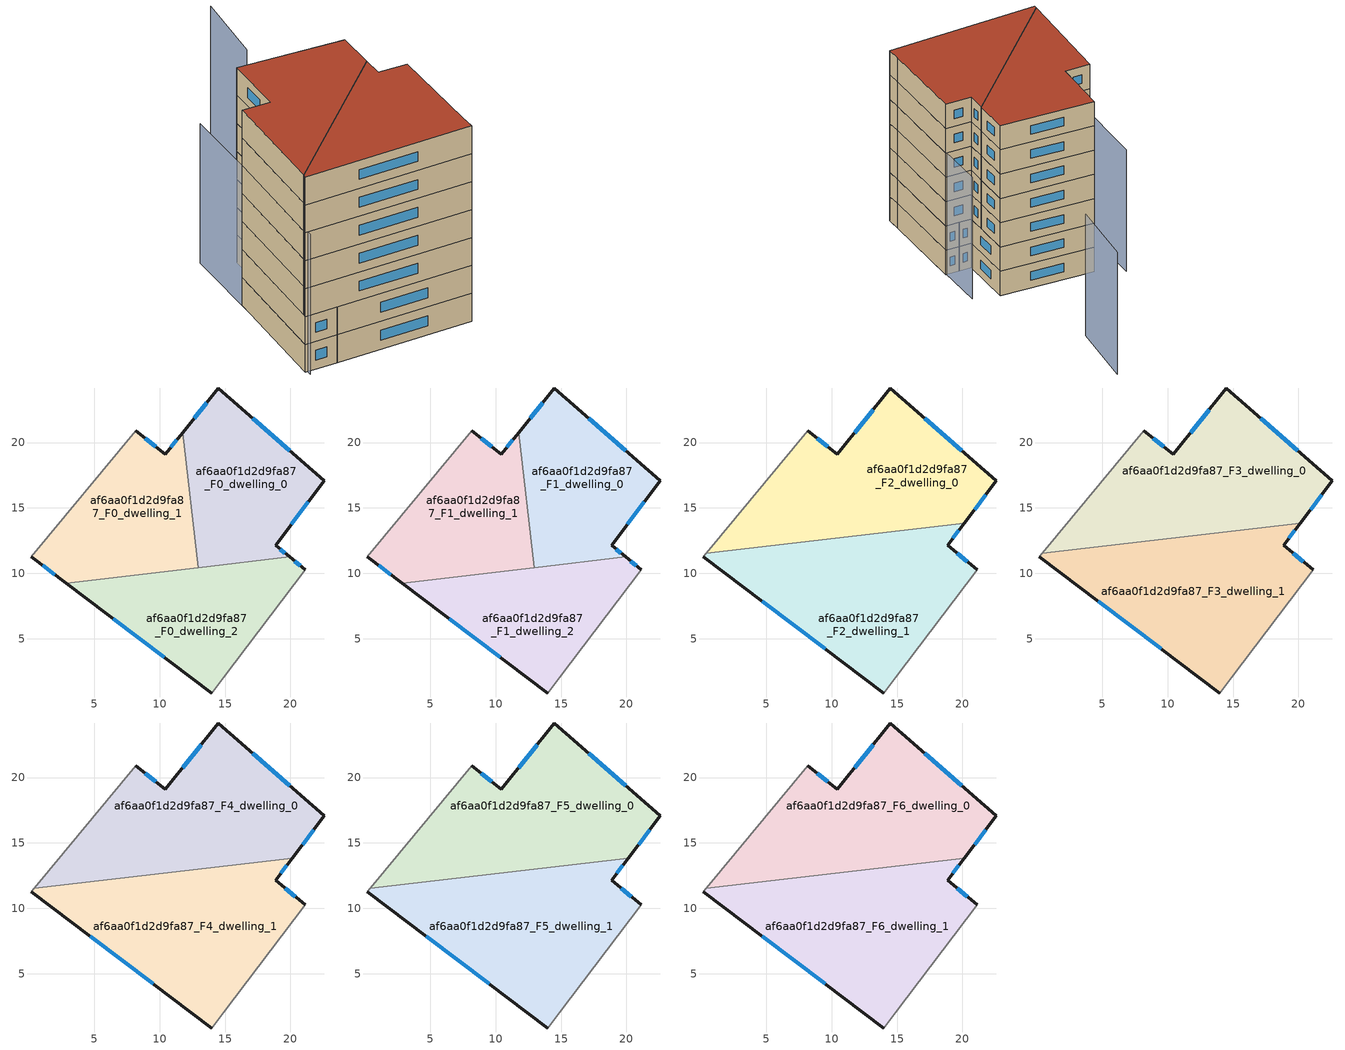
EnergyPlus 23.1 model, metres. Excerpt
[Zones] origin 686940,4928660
af6aa0f1d2d9fa87_F0_dwelling_0
 floor ground (EU_floor_Construction): 22.58,17.06 18.86,12.14 19.93,11.25 12.96,10.44 11.75,20.75 14.49,24.17 z0
 wall outside (EU_wall_Construction): 19.93,11.25 18.86,12.14 22.58,17.06 14.49,24.17 11.75,20.75 z0:3
 wall to af6aa0f1d2d9fa87_F0_dwelling_1 (EU_wall_Construction): 11.75,20.75 12.96,10.44 z0:3
 wall to af6aa0f1d2d9fa87_F0_dwelling_2 (EU_wall_Construction): 12.96,10.44 19.93,11.25 z0:3
 window (EU_Window_Construction): 13.6,23.06 12.64,21.86 / 19.95,19.37 17.12,21.86 / 20.07,13.74 21.37,15.46 / 19.58,11.54 19.2,11.85 z0.98:2.02
af6aa0f1d2d9fa87_F0_dwelling_1
 floor ground (EU_floor_Construction): 11.75,20.75 12.96,10.44 2.84,9.25 0.19,11.26 8.16,20.92 10.43,19.1 z0
 wall outside (EU_wall_Construction): 11.75,20.75 10.43,19.1 8.16,20.92 / 0.19,11.26 2.84,9.25 z0:3
 wall adiabatic (EU_wall_Construction): 8.16,20.92 0.19,11.26 z0:3
 wall to af6aa0f1d2d9fa87_F0_dwelling_2 (EU_wall_Construction): 2.84,9.25 12.96,10.44 z0:3
 window (EU_Window_Construction): 9.69,19.69 8.89,20.33 / 11.32,20.21 10.86,19.64 / 1.05,10.61 1.98,9.91 z0.98:2.02
af6aa0f1d2d9fa87_F0_dwelling_2
 floor ground (EU_floor_Construction): 21.12,10.27 14.9,2.06 13.99,0.85 2.84,9.25 19.93,11.25 z0
 wall outside (EU_wall_Construction): 2.84,9.25 13.99,0.85 / 21.12,10.27 19.93,11.25 z0:3
 wall adiabatic (EU_wall_Construction): 13.99,0.85 14.9,2.06 21.12,10.27 z0:3
 window (EU_Window_Construction): 6.47,6.52 10.36,3.58 / 20.73,10.59 20.31,10.93 z0.98:2.02
af6aa0f1d2d9fa87_F1_dwelling_0
 floor to af6aa0f1d2d9fa87_F0_dwelling_0 (EU_floor_Construction): 22.58,17.06 18.86,12.14 19.93,11.25 12.96,10.44 11.75,20.75 14.49,24.17 z3
 wall outside (EU_wall_Construction): 19.93,11.25 18.86,12.14 22.58,17.06 14.49,24.17 11.75,20.75 z3:6
 wall to af6aa0f1d2d9fa87_F1_dwelling_1 (EU_wall_Construction): 11.75,20.75 12.96,10.44 z3:6
 wall to af6aa0f1d2d9fa87_F1_dwelling_2 (EU_wall_Construction): 12.96,10.44 19.93,11.25 z3:6
 window (EU_Window_Construction): 13.6,23.06 12.64,21.86 / 19.95,19.37 17.12,21.86 / 20.07,13.74 21.37,15.46 / 19.58,11.54 19.2,11.85 z3.98:5.02
af6aa0f1d2d9fa87_F1_dwelling_1
 floor to af6aa0f1d2d9fa87_F0_dwelling_1 (EU_floor_Construction): 11.75,20.75 12.96,10.44 2.84,9.25 0.19,11.26 8.16,20.92 10.43,19.1 z3
 wall outside (EU_wall_Construction): 11.75,20.75 10.43,19.1 8.16,20.92 / 0.19,11.26 2.84,9.25 z3:6
 wall adiabatic (EU_wall_Construction): 8.16,20.92 0.19,11.26 z3:6
 wall to af6aa0f1d2d9fa87_F1_dwelling_2 (EU_wall_Construction): 2.84,9.25 12.96,10.44 z3:6
 window (EU_Window_Construction): 9.69,19.69 8.89,20.33 / 11.32,20.21 10.86,19.64 / 1.05,10.61 1.98,9.91 z3.98:5.02
af6aa0f1d2d9fa87_F1_dwelling_2
 floor to af6aa0f1d2d9fa87_F0_dwelling_2 (EU_floor_Construction): 21.12,10.27 14.9,2.06 13.99,0.85 2.84,9.25 19.93,11.25 z3
 wall outside (EU_wall_Construction): 2.84,9.25 13.99,0.85 / 21.12,10.27 19.93,11.25 z3:6
 wall adiabatic (EU_wall_Construction): 13.99,0.85 14.9,2.06 21.12,10.27 z3:6
 window (EU_Window_Construction): 6.47,6.52 10.36,3.58 / 20.73,10.59 20.31,10.93 z3.98:5.02
af6aa0f1d2d9fa87_F2_dwelling_0
 floor to af6aa0f1d2d9fa87_F1_dwelling_0 (EU_floor_Construction): 22.58,17.06 20.13,13.83 12.66,12.95 11.75,20.75 14.49,24.17 z6
 floor to af6aa0f1d2d9fa87_F1_dwelling_1 (EU_floor_Construction): 11.75,20.75 12.66,12.95 0.4,11.52 8.16,20.92 10.43,19.1 z6
 wall outside (EU_wall_Construction): 20.13,13.83 22.58,17.06 14.49,24.17 10.43,19.1 8.16,20.92 z6:9
 wall to af6aa0f1d2d9fa87_F2_dwelling_1 (EU_wall_Construction): 0.4,11.52 20.13,13.83 z6:9
 wall adiabatic (EU_wall_Construction): 8.16,20.92 0.4,11.52 z6:9
 window (EU_Window_Construction): 9.69,19.69 8.89,20.33 / 13.17,22.52 11.75,20.75 / 19.95,19.37 17.12,21.86 / 20.93,14.88 21.78,16.01 z6.98:8.02
af6aa0f1d2d9fa87_F2_dwelling_1
 floor to af6aa0f1d2d9fa87_F1_dwelling_1 (EU_floor_Construction): 12.66,12.95 12.96,10.44 2.84,9.25 0.19,11.26 0.4,11.52 z6
 floor to af6aa0f1d2d9fa87_F1_dwelling_2 (EU_floor_Construction): 21.12,10.27 14.9,2.06 13.99,0.85 2.84,9.25 19.93,11.25 z6
 floor to af6aa0f1d2d9fa87_F1_dwelling_0 (EU_floor_Construction): 20.13,13.83 18.86,12.14 19.93,11.25 12.96,10.44 12.66,12.95 z6
 wall outside (EU_wall_Construction): 0.19,11.26 13.99,0.85 / 21.12,10.27 18.86,12.14 20.13,13.83 z6:9
 wall adiabatic (EU_wall_Construction): 13.99,0.85 14.9,2.06 21.12,10.27 / 0.4,11.52 0.19,11.26 z6:9
 window (EU_Window_Construction): 4.67,7.87 9.5,4.23 / 19.27,12.69 19.72,13.28 / 20.38,10.88 19.59,11.53 z6.98:8.02
af6aa0f1d2d9fa87_F3_dwelling_0
 floor to af6aa0f1d2d9fa87_F2_dwelling_0 (EU_floor_Construction): 22.58,17.06 20.13,13.83 0.4,11.52 8.16,20.92 10.43,19.1 14.49,24.17 z9
 wall outside (EU_wall_Construction): 20.13,13.83 22.58,17.06 14.49,24.17 10.43,19.1 8.16,20.92 z9:12
 wall to af6aa0f1d2d9fa87_F3_dwelling_1 (EU_wall_Construction): 0.4,11.52 20.13,13.83 z9:12
 wall adiabatic (EU_wall_Construction): 8.16,20.92 0.4,11.52 z9:12
 window (EU_Window_Construction): 9.69,19.69 8.89,20.33 / 13.17,22.52 11.75,20.75 / 19.95,19.37 17.12,21.86 / 20.93,14.88 21.78,16.01 z9.98:11.02
af6aa0f1d2d9fa87_F3_dwelling_1
 floor to af6aa0f1d2d9fa87_F2_dwelling_1 (EU_floor_Construction): 20.13,13.83 18.86,12.14 21.12,10.27 14.9,2.06 13.99,0.85 0.19,11.26 0.4,11.52 z9
 wall outside (EU_wall_Construction): 0.19,11.26 13.99,0.85 / 21.12,10.27 18.86,12.14 20.13,13.83 z9:12
 wall adiabatic (EU_wall_Construction): 13.99,0.85 14.9,2.06 21.12,10.27 / 0.4,11.52 0.19,11.26 z9:12
 window (EU_Window_Construction): 4.67,7.87 9.5,4.23 / 19.27,12.69 19.72,13.28 / 20.38,10.88 19.59,11.53 z9.98:11.02
af6aa0f1d2d9fa87_F4_dwelling_0
 floor to af6aa0f1d2d9fa87_F3_dwelling_0 (EU_floor_Construction): 22.58,17.06 20.13,13.83 0.4,11.52 8.16,20.92 10.43,19.1 14.49,24.17 z12
 wall outside (EU_wall_Construction): 20.13,13.83 22.58,17.06 14.49,24.17 10.43,19.1 8.16,20.92 z12:15
 wall to af6aa0f1d2d9fa87_F4_dwelling_1 (EU_wall_Construction): 0.4,11.52 20.13,13.83 z12:15
 wall adiabatic (EU_wall_Construction): 8.16,20.92 0.4,11.52 z12:15
 window (EU_Window_Construction): 9.69,19.69 8.89,20.33 / 13.17,22.52 11.75,20.75 / 19.95,19.37 17.12,21.86 / 20.93,14.88 21.78,16.01 z12.98:14.02
af6aa0f1d2d9fa87_F4_dwelling_1
 floor to af6aa0f1d2d9fa87_F3_dwelling_1 (EU_floor_Construction): 20.13,13.83 18.86,12.14 21.12,10.27 14.9,2.06 13.99,0.85 0.19,11.26 0.4,11.52 z12
 wall outside (EU_wall_Construction): 0.19,11.26 13.99,0.85 / 21.12,10.27 18.86,12.14 20.13,13.83 z12:15
 wall adiabatic (EU_wall_Construction): 13.99,0.85 14.9,2.06 21.12,10.27 / 0.4,11.52 0.19,11.26 z12:15
 window (EU_Window_Construction): 4.67,7.87 9.5,4.23 / 19.27,12.69 19.72,13.28 / 20.38,10.88 19.59,11.53 z12.98:14.02
af6aa0f1d2d9fa87_F5_dwelling_0
 floor to af6aa0f1d2d9fa87_F4_dwelling_0 (EU_floor_Construction): 22.58,17.06 20.13,13.83 0.4,11.52 8.16,20.92 10.43,19.1 14.49,24.17 z15
 wall outside (EU_wall_Construction): 20.13,13.83 22.58,17.06 14.49,24.17 10.43,19.1 8.16,20.92 z15:18
 wall to af6aa0f1d2d9fa87_F5_dwelling_1 (EU_wall_Construction): 0.4,11.52 20.13,13.83 z15:18
 wall adiabatic (EU_wall_Construction): 8.16,20.92 0.4,11.52 z15:18
 window (EU_Window_Construction): 9.69,19.69 8.89,20.33 / 13.17,22.52 11.75,20.75 / 19.95,19.37 17.12,21.86 / 20.93,14.88 21.78,16.01 z15.98:17.02
af6aa0f1d2d9fa87_F5_dwelling_1
 floor to af6aa0f1d2d9fa87_F4_dwelling_1 (EU_floor_Construction): 20.13,13.83 18.86,12.14 21.12,10.27 14.9,2.06 13.99,0.85 0.19,11.26 0.4,11.52 z15
 wall outside (EU_wall_Construction): 0.19,11.26 13.99,0.85 / 21.12,10.27 18.86,12.14 20.13,13.83 z15:18
 wall adiabatic (EU_wall_Construction): 13.99,0.85 14.9,2.06 21.12,10.27 / 0.4,11.52 0.19,11.26 z15:18
 window (EU_Window_Construction): 4.67,7.87 9.5,4.23 / 19.27,12.69 19.72,13.28 / 20.38,10.88 19.59,11.53 z15.98:17.02
af6aa0f1d2d9fa87_F6_dwelling_0
 floor to af6aa0f1d2d9fa87_F5_dwelling_0 (EU_floor_Construction): 22.58,17.06 20.13,13.83 0.4,11.52 8.16,20.92 10.43,19.1 14.49,24.17 z18
 wall outside (EU_wall_Construction): 20.13,13.83 22.58,17.06 14.49,24.17 10.43,19.1 8.16,20.92 z18:21
 wall to af6aa0f1d2d9fa87_F6_dwelling_1 (EU_wall_Construction): 0.4,11.52 20.13,13.83 z18:21
 wall adiabatic (EU_wall_Construction): 8.16,20.92 0.4,11.52 z18:21
 window (EU_Window_Construction): 9.69,19.69 8.89,20.33 / 13.17,22.52 11.75,20.75 / 19.95,19.37 17.12,21.86 / 20.93,14.88 21.78,16.01 z18.98:20.02
 roof outside (EU_roof_Construction): 20.13,13.83 22.58,17.06 14.49,24.17 10.43,19.1 8.16,20.92 0.4,11.52 z21
af6aa0f1d2d9fa87_F6_dwelling_1
 floor to af6aa0f1d2d9fa87_F5_dwelling_1 (EU_floor_Construction): 20.13,13.83 18.86,12.14 21.12,10.27 14.9,2.06 13.99,0.85 0.19,11.26 0.4,11.52 z18
 wall outside (EU_wall_Construction): 0.19,11.26 13.99,0.85 / 21.12,10.27 18.86,12.14 20.13,13.83 z18:21
 wall adiabatic (EU_wall_Construction): 13.99,0.85 14.9,2.06 21.12,10.27 / 0.4,11.52 0.19,11.26 z18:21
 window (EU_Window_Construction): 4.67,7.87 9.5,4.23 / 19.27,12.69 19.72,13.28 / 20.38,10.88 19.59,11.53 z18.98:20.02
 roof outside (EU_roof_Construction): 14.9,2.06 21.12,10.27 18.86,12.14 20.13,13.83 0.4,11.52 0.19,11.26 13.99,0.85 z21
shading: 13.99,0.85 24.27,14.62 / 26.1,28.25 31.48,34.12 / 13.09,27.17 0.12,10.76 z0:15
[Building]
EU S2 Campaign: North Axis=0; Terrain=City; Solar Distribution=FullExterior
[Site:Location]
Bologna: Latitude=44.5; Longitude=11.25; Time Zone=1; Elevation=37
[SizingPeriod:WeatherFileDays]
AnnualSizingPeriod: Begin Month=1; Begin Day of Month=1; End Month=12; End Day of Month=31; Day of Week for Start Day=Monday; Use Weather File Daylight Saving Period=No; Use Weather File Rain and Snow Indicators=No
[MATERIAL]
EU_InternalMass_Material: Roughness=MediumRough; Thickness=0.1; Conductivity=1; Density=1800; Specific Heat=900; Thermal Absorptance=0.9; Solar Absorptance=0.7; Visible Absorptance=0.7
[MATERIAL:NOMASS] Roughness=MediumRough; Thermal Absorptance=0.9; Solar Absorptance=0.7; Visible Absorptance=0.7
Name | Thermal Resistance
EU_wall_NoMass | 0.905828
EU_roof_NoMass | 0.37593
EU_floor_NoMass | 0.67114
[WINDOWMATERIAL:SIMPLEGLAZINGSYSTEM]
EU_Window_SimpleGlazing: UFactor=4.52486; Solar Heat Gain Coefficient=0.85; Visible Transmittance=0.85
[CONSTRUCTION]
EU_wall_Construction: EU_wall_NoMass
EU_roof_Construction: EU_roof_NoMass
EU_floor_Construction: EU_floor_NoMass
EU_InternalMass_Construction: EU_InternalMass_Material
EU_Window_Construction: EU_Window_SimpleGlazing
[ZONE] Type=1; Multiplier=1; Ceiling Height=autocalculate; Floor Area=autocalculate; Part of Total Floor Area=Yes
Name | Volume
af6aa0f1d2d9fa87_F0_dwelling_0; af6aa0f1d2d9fa87_F1_dwelling_0 | 276.07
af6aa0f1d2d9fa87_F2_dwelling_0; af6aa0f1d2d9fa87_F3_dwelling_0; af6aa0f1d2d9fa87_F4_dwelling_0; af6aa0f1d2d9fa87_F5_dwelling_0; af6aa0f1d2d9fa87_F6_dwelling_0 | 414.078
af6aa0f1d2d9fa87_F0_dwelling_1; af6aa0f1d2d9fa87_F1_dwelling_1 | 276.043
af6aa0f1d2d9fa87_F2_dwelling_1; af6aa0f1d2d9fa87_F3_dwelling_1; af6aa0f1d2d9fa87_F4_dwelling_1; af6aa0f1d2d9fa87_F5_dwelling_1; af6aa0f1d2d9fa87_F6_dwelling_1 | 414.085
af6aa0f1d2d9fa87_F0_dwelling_2; af6aa0f1d2d9fa87_F1_dwelling_2 | 276.054
[INTERNALMASS] Construction=EU_InternalMass_Construction
Name | Zone or ZoneList | Surface Area
af6aa0f1d2d9fa87_F0_dwelling_0_EU_InternalMass | af6aa0f1d2d9fa87_F0_dwelling_0 | 92.0228
af6aa0f1d2d9fa87_F0_dwelling_1_EU_InternalMass | af6aa0f1d2d9fa87_F0_dwelling_1 | 92.0145
af6aa0f1d2d9fa87_F0_dwelling_2_EU_InternalMass | af6aa0f1d2d9fa87_F0_dwelling_2 | 92.018
af6aa0f1d2d9fa87_F1_dwelling_0_EU_InternalMass | af6aa0f1d2d9fa87_F1_dwelling_0 | 92.0228
af6aa0f1d2d9fa87_F1_dwelling_1_EU_InternalMass | af6aa0f1d2d9fa87_F1_dwelling_1 | 92.0145
af6aa0f1d2d9fa87_F1_dwelling_2_EU_InternalMass | af6aa0f1d2d9fa87_F1_dwelling_2 | 92.018
af6aa0f1d2d9fa87_F2_dwelling_0_EU_InternalMass | af6aa0f1d2d9fa87_F2_dwelling_0 | 138.025
af6aa0f1d2d9fa87_F2_dwelling_1_EU_InternalMass | af6aa0f1d2d9fa87_F2_dwelling_1 | 138.029
af6aa0f1d2d9fa87_F3_dwelling_0_EU_InternalMass | af6aa0f1d2d9fa87_F3_dwelling_0 | 138.025
af6aa0f1d2d9fa87_F3_dwelling_1_EU_InternalMass | af6aa0f1d2d9fa87_F3_dwelling_1 | 138.029
af6aa0f1d2d9fa87_F4_dwelling_0_EU_InternalMass | af6aa0f1d2d9fa87_F4_dwelling_0 | 138.025
af6aa0f1d2d9fa87_F4_dwelling_1_EU_InternalMass | af6aa0f1d2d9fa87_F4_dwelling_1 | 138.029
af6aa0f1d2d9fa87_F5_dwelling_0_EU_InternalMass | af6aa0f1d2d9fa87_F5_dwelling_0 | 138.025
af6aa0f1d2d9fa87_F5_dwelling_1_EU_InternalMass | af6aa0f1d2d9fa87_F5_dwelling_1 | 138.029
af6aa0f1d2d9fa87_F6_dwelling_0_EU_InternalMass | af6aa0f1d2d9fa87_F6_dwelling_0 | 138.025
af6aa0f1d2d9fa87_F6_dwelling_1_EU_InternalMass | af6aa0f1d2d9fa87_F6_dwelling_1 | 138.029
[OTHEREQUIPMENT] Fuel Type=Electricity; Design Level Calculation Method=Watts/Area; Power per Zone Floor Area=1; Fraction Latent=0; Fraction Radiant=0; Fraction Lost=0; Carbon Dioxide Generation Rate=0; EndUse Subcategory=EU_Step8_InternalGains
Name | Zone or ZoneList or Space or SpaceList | Schedule
EU_Step8_InternalGain_af6aa0f1d2d9fa87_F0_dwelling_0_f000 | af6aa0f1d2d9fa87_F0_dwelling_0 | EU_Step8_GainSchedule_af6aa0f1d2d9fa87_F0_dwelling_0_f000
EU_Step8_InternalGain_af6aa0f1d2d9fa87_F0_dwelling_1_f000 | af6aa0f1d2d9fa87_F0_dwelling_1 | EU_Step8_GainSchedule_af6aa0f1d2d9fa87_F0_dwelling_1_f000
EU_Step8_InternalGain_af6aa0f1d2d9fa87_F0_dwelling_2_f000 | af6aa0f1d2d9fa87_F0_dwelling_2 | EU_Step8_GainSchedule_af6aa0f1d2d9fa87_F0_dwelling_2_f000
EU_Step8_InternalGain_af6aa0f1d2d9fa87_F1_dwelling_0_f000 | af6aa0f1d2d9fa87_F1_dwelling_0 | EU_Step8_GainSchedule_af6aa0f1d2d9fa87_F1_dwelling_0_f000
EU_Step8_InternalGain_af6aa0f1d2d9fa87_F1_dwelling_1_f000 | af6aa0f1d2d9fa87_F1_dwelling_1 | EU_Step8_GainSchedule_af6aa0f1d2d9fa87_F1_dwelling_1_f000
EU_Step8_InternalGain_af6aa0f1d2d9fa87_F1_dwelling_2_f000 | af6aa0f1d2d9fa87_F1_dwelling_2 | EU_Step8_GainSchedule_af6aa0f1d2d9fa87_F1_dwelling_2_f000
EU_Step8_InternalGain_af6aa0f1d2d9fa87_F2_dwelling_0_f000 | af6aa0f1d2d9fa87_F2_dwelling_0 | EU_Step8_GainSchedule_af6aa0f1d2d9fa87_F2_dwelling_0_f000
EU_Step8_InternalGain_af6aa0f1d2d9fa87_F2_dwelling_1_f000 | af6aa0f1d2d9fa87_F2_dwelling_1 | EU_Step8_GainSchedule_af6aa0f1d2d9fa87_F2_dwelling_1_f000
EU_Step8_InternalGain_af6aa0f1d2d9fa87_F3_dwelling_0_f000 | af6aa0f1d2d9fa87_F3_dwelling_0 | EU_Step8_GainSchedule_af6aa0f1d2d9fa87_F3_dwelling_0_f000
EU_Step8_InternalGain_af6aa0f1d2d9fa87_F3_dwelling_1_f000 | af6aa0f1d2d9fa87_F3_dwelling_1 | EU_Step8_GainSchedule_af6aa0f1d2d9fa87_F3_dwelling_1_f000
EU_Step8_InternalGain_af6aa0f1d2d9fa87_F4_dwelling_0_f000 | af6aa0f1d2d9fa87_F4_dwelling_0 | EU_Step8_GainSchedule_af6aa0f1d2d9fa87_F4_dwelling_0_f000
EU_Step8_InternalGain_af6aa0f1d2d9fa87_F4_dwelling_1_f000 | af6aa0f1d2d9fa87_F4_dwelling_1 | EU_Step8_GainSchedule_af6aa0f1d2d9fa87_F4_dwelling_1_f000
EU_Step8_InternalGain_af6aa0f1d2d9fa87_F5_dwelling_0_f000 | af6aa0f1d2d9fa87_F5_dwelling_0 | EU_Step8_GainSchedule_af6aa0f1d2d9fa87_F5_dwelling_0_f000
EU_Step8_InternalGain_af6aa0f1d2d9fa87_F5_dwelling_1_f000 | af6aa0f1d2d9fa87_F5_dwelling_1 | EU_Step8_GainSchedule_af6aa0f1d2d9fa87_F5_dwelling_1_f000
EU_Step8_InternalGain_af6aa0f1d2d9fa87_F6_dwelling_0_f000 | af6aa0f1d2d9fa87_F6_dwelling_0 | EU_Step8_GainSchedule_af6aa0f1d2d9fa87_F6_dwelling_0_f000
EU_Step8_InternalGain_af6aa0f1d2d9fa87_F6_dwelling_1_f000 | af6aa0f1d2d9fa87_F6_dwelling_1 | EU_Step8_GainSchedule_af6aa0f1d2d9fa87_F6_dwelling_1_f000
[ZONEVENTILATION:DESIGNFLOWRATE] Schedule=EU_AlwaysOn; Design Flow Rate Calculation Method=AirChanges/Hour; Air Changes per Hour=0.73129; Ventilation Type=Natural; Fan Pressure Rise=0; Fan Total Efficiency=1; Constant Term Coefficient=1; Temperature Term Coefficient=0; Velocity Term Coefficient=0; Velocity Squared Term Coefficient=0; Minimum Indoor Temperature=-100; Maximum Indoor Temperature=100; Delta Temperature=-100; Minimum Outdoor Temperature=-100; Maximum Outdoor Temperature=100; Maximum Wind Speed=40
Name | Zone or ZoneList or Space or SpaceList
EU_ConstantAir_af6aa0f1d2d9fa87_F0_dwelling_0 | af6aa0f1d2d9fa87_F0_dwelling_0
EU_ConstantAir_af6aa0f1d2d9fa87_F0_dwelling_1 | af6aa0f1d2d9fa87_F0_dwelling_1
EU_ConstantAir_af6aa0f1d2d9fa87_F0_dwelling_2 | af6aa0f1d2d9fa87_F0_dwelling_2
EU_ConstantAir_af6aa0f1d2d9fa87_F1_dwelling_0 | af6aa0f1d2d9fa87_F1_dwelling_0
EU_ConstantAir_af6aa0f1d2d9fa87_F1_dwelling_1 | af6aa0f1d2d9fa87_F1_dwelling_1
EU_ConstantAir_af6aa0f1d2d9fa87_F1_dwelling_2 | af6aa0f1d2d9fa87_F1_dwelling_2
EU_ConstantAir_af6aa0f1d2d9fa87_F2_dwelling_0 | af6aa0f1d2d9fa87_F2_dwelling_0
EU_ConstantAir_af6aa0f1d2d9fa87_F2_dwelling_1 | af6aa0f1d2d9fa87_F2_dwelling_1
EU_ConstantAir_af6aa0f1d2d9fa87_F3_dwelling_0 | af6aa0f1d2d9fa87_F3_dwelling_0
EU_ConstantAir_af6aa0f1d2d9fa87_F3_dwelling_1 | af6aa0f1d2d9fa87_F3_dwelling_1
EU_ConstantAir_af6aa0f1d2d9fa87_F4_dwelling_0 | af6aa0f1d2d9fa87_F4_dwelling_0
EU_ConstantAir_af6aa0f1d2d9fa87_F4_dwelling_1 | af6aa0f1d2d9fa87_F4_dwelling_1
EU_ConstantAir_af6aa0f1d2d9fa87_F5_dwelling_0 | af6aa0f1d2d9fa87_F5_dwelling_0
EU_ConstantAir_af6aa0f1d2d9fa87_F5_dwelling_1 | af6aa0f1d2d9fa87_F5_dwelling_1
EU_ConstantAir_af6aa0f1d2d9fa87_F6_dwelling_0 | af6aa0f1d2d9fa87_F6_dwelling_0
EU_ConstantAir_af6aa0f1d2d9fa87_F6_dwelling_1 | af6aa0f1d2d9fa87_F6_dwelling_1
[HVACTEMPLATE:THERMOSTAT] Constant Heating Setpoint=20; Constant Cooling Setpoint=50
EU_HeatOnly_af6aa0f1d2d9fa87_F0_dwelling_0; EU_HeatOnly_af6aa0f1d2d9fa87_F0_dwelling_1; EU_HeatOnly_af6aa0f1d2d9fa87_F0_dwelling_2; EU_HeatOnly_af6aa0f1d2d9fa87_F1_dwelling_0; EU_HeatOnly_af6aa0f1d2d9fa87_F1_dwelling_1; EU_HeatOnly_af6aa0f1d2d9fa87_F1_dwelling_2; EU_HeatOnly_af6aa0f1d2d9fa87_F2_dwelling_0; EU_HeatOnly_af6aa0f1d2d9fa87_F2_dwelling_1; EU_HeatOnly_af6aa0f1d2d9fa87_F3_dwelling_0; EU_HeatOnly_af6aa0f1d2d9fa87_F3_dwelling_1; EU_HeatOnly_af6aa0f1d2d9fa87_F4_dwelling_0; EU_HeatOnly_af6aa0f1d2d9fa87_F4_dwelling_1; EU_HeatOnly_af6aa0f1d2d9fa87_F5_dwelling_0; EU_HeatOnly_af6aa0f1d2d9fa87_F5_dwelling_1; EU_HeatOnly_af6aa0f1d2d9fa87_F6_dwelling_0; EU_HeatOnly_af6aa0f1d2d9fa87_F6_dwelling_1
[HVACTEMPLATE:ZONE:IDEALLOADSAIRSYSTEM] System Availability Schedule=EU_AlwaysOn; Maximum Heating Supply Air Temperature=50; Minimum Cooling Supply Air Temperature=13; Maximum Heating Supply Air Humidity Ratio=0.0156; Minimum Cooling Supply Air Humidity Ratio=0.0077; Heating Limit=NoLimit; Cooling Limit=NoLimit; Heating Availability Schedule=EU_AlwaysOn; Cooling Availability Schedule=EU_CoolingOff; Dehumidification Control Type=ConstantSensibleHeatRatio; Cooling Sensible Heat Ratio=0.7; Dehumidification Setpoint=60; Humidification Control Type=None; Humidification Setpoint=30; Outdoor Air Method=None; Outdoor Air Flow Rate per Person=0.00944; Outdoor Air Flow Rate per Zone Floor Area=0; Outdoor Air Flow Rate per Zone=0; Demand Controlled Ventilation Type=None; Outdoor Air Economizer Type=NoEconomizer; Heat Recovery Type=None; Sensible Heat Recovery Effectiveness=0.7; Latent Heat Recovery Effectiveness=0.65
Name | Template Thermostat
af6aa0f1d2d9fa87_F0_dwelling_0 | EU_HeatOnly_af6aa0f1d2d9fa87_F0_dwelling_0
af6aa0f1d2d9fa87_F0_dwelling_1 | EU_HeatOnly_af6aa0f1d2d9fa87_F0_dwelling_1
af6aa0f1d2d9fa87_F0_dwelling_2 | EU_HeatOnly_af6aa0f1d2d9fa87_F0_dwelling_2
af6aa0f1d2d9fa87_F1_dwelling_0 | EU_HeatOnly_af6aa0f1d2d9fa87_F1_dwelling_0
af6aa0f1d2d9fa87_F1_dwelling_1 | EU_HeatOnly_af6aa0f1d2d9fa87_F1_dwelling_1
af6aa0f1d2d9fa87_F1_dwelling_2 | EU_HeatOnly_af6aa0f1d2d9fa87_F1_dwelling_2
af6aa0f1d2d9fa87_F2_dwelling_0 | EU_HeatOnly_af6aa0f1d2d9fa87_F2_dwelling_0
af6aa0f1d2d9fa87_F2_dwelling_1 | EU_HeatOnly_af6aa0f1d2d9fa87_F2_dwelling_1
af6aa0f1d2d9fa87_F3_dwelling_0 | EU_HeatOnly_af6aa0f1d2d9fa87_F3_dwelling_0
af6aa0f1d2d9fa87_F3_dwelling_1 | EU_HeatOnly_af6aa0f1d2d9fa87_F3_dwelling_1
af6aa0f1d2d9fa87_F4_dwelling_0 | EU_HeatOnly_af6aa0f1d2d9fa87_F4_dwelling_0
af6aa0f1d2d9fa87_F4_dwelling_1 | EU_HeatOnly_af6aa0f1d2d9fa87_F4_dwelling_1
af6aa0f1d2d9fa87_F5_dwelling_0 | EU_HeatOnly_af6aa0f1d2d9fa87_F5_dwelling_0
af6aa0f1d2d9fa87_F5_dwelling_1 | EU_HeatOnly_af6aa0f1d2d9fa87_F5_dwelling_1
af6aa0f1d2d9fa87_F6_dwelling_0 | EU_HeatOnly_af6aa0f1d2d9fa87_F6_dwelling_0
af6aa0f1d2d9fa87_F6_dwelling_1 | EU_HeatOnly_af6aa0f1d2d9fa87_F6_dwelling_1
[SIZING:ZONE] Zone Cooling Design Supply Air Temperature Input Method=SupplyAirTemperature; Zone Cooling Design Supply Air Temperature=13; Zone Heating Design Supply Air Temperature Input Method=SupplyAirTemperature; Zone Heating Design Supply Air Temperature=50; Zone Cooling Design Supply Air Humidity Ratio=0.008; Zone Heating Design Supply Air Humidity Ratio=0.008; Cooling Design Air Flow Method=DesignDay; Cooling Design Air Flow Rate=0; Cooling Minimum Air Flow per Zone Floor Area=0.000762; Cooling Minimum Air Flow=0; Cooling Minimum Air Flow Fraction=0.2; Heating Design Air Flow Method=DesignDay; Heating Design Air Flow Rate=0; Heating Maximum Air Flow per Zone Floor Area=0.002032; Heating Maximum Air Flow=0.141576; Heating Maximum Air Flow Fraction=0.3; Account for Dedicated Outdoor Air System=No; Dedicated Outdoor Air System Control Strategy=NeutralSupplyAir; Dedicated Outdoor Air Low Setpoint Temperature for Design=autosize; Dedicated Outdoor Air High Setpoint Temperature for Design=autosize; Zone Load Sizing Method=Sensible Load Only No Latent Load; Zone Latent Cooling Design Supply Air Humidity Ratio Input Method=HumidityRatioDifference; Zone Cooling Design Supply Air Humidity Ratio Difference=0.005; Zone Latent Heating Design Supply Air Humidity Ratio Input Method=HumidityRatioDifference; Zone Humidification Design Supply Air Humidity Ratio Difference=0.005
af6aa0f1d2d9fa87_F0_dwelling_0; af6aa0f1d2d9fa87_F0_dwelling_1; af6aa0f1d2d9fa87_F0_dwelling_2; af6aa0f1d2d9fa87_F1_dwelling_0; af6aa0f1d2d9fa87_F1_dwelling_1; af6aa0f1d2d9fa87_F1_dwelling_2; af6aa0f1d2d9fa87_F2_dwelling_0; af6aa0f1d2d9fa87_F2_dwelling_1; af6aa0f1d2d9fa87_F3_dwelling_0; af6aa0f1d2d9fa87_F3_dwelling_1; af6aa0f1d2d9fa87_F4_dwelling_0; af6aa0f1d2d9fa87_F4_dwelling_1; af6aa0f1d2d9fa87_F5_dwelling_0; af6aa0f1d2d9fa87_F5_dwelling_1; af6aa0f1d2d9fa87_F6_dwelling_0; af6aa0f1d2d9fa87_F6_dwelling_1
[SCHEDULE:CONSTANT]
Name | Hourly Value
EU_AlwaysOn | 1
EU_CoolingOff | 0
[SCHEDULE:FILE] Column Number=1; Rows to Skip at Top=0; Number of Hours of Data=8760; Column Separator=Comma; Interpolate to Timestep=No; Minutes per Item=60; Adjust Schedule for Daylight Savings=Yes
Name | File
EU_Step8_GainSchedule_af6aa0f1d2d9fa87_F0_dwelling_0_f000 | ../../schedules/af6aa0f1d2d9fa87/af6aa0f1d2d9fa87_F0_dwelling_0_f000_gain.csv
EU_Step8_GainSchedule_af6aa0f1d2d9fa87_F0_dwelling_1_f000 | ../../schedules/af6aa0f1d2d9fa87/af6aa0f1d2d9fa87_F0_dwelling_1_f000_gain.csv
EU_Step8_GainSchedule_af6aa0f1d2d9fa87_F0_dwelling_2_f000 | ../../schedules/af6aa0f1d2d9fa87/af6aa0f1d2d9fa87_F0_dwelling_2_f000_gain.csv
EU_Step8_GainSchedule_af6aa0f1d2d9fa87_F1_dwelling_0_f000 | ../../schedules/af6aa0f1d2d9fa87/af6aa0f1d2d9fa87_F1_dwelling_0_f000_gain.csv
EU_Step8_GainSchedule_af6aa0f1d2d9fa87_F1_dwelling_1_f000 | ../../schedules/af6aa0f1d2d9fa87/af6aa0f1d2d9fa87_F1_dwelling_1_f000_gain.csv
EU_Step8_GainSchedule_af6aa0f1d2d9fa87_F1_dwelling_2_f000 | ../../schedules/af6aa0f1d2d9fa87/af6aa0f1d2d9fa87_F1_dwelling_2_f000_gain.csv
EU_Step8_GainSchedule_af6aa0f1d2d9fa87_F2_dwelling_0_f000 | ../../schedules/af6aa0f1d2d9fa87/af6aa0f1d2d9fa87_F2_dwelling_0_f000_gain.csv
EU_Step8_GainSchedule_af6aa0f1d2d9fa87_F2_dwelling_1_f000 | ../../schedules/af6aa0f1d2d9fa87/af6aa0f1d2d9fa87_F2_dwelling_1_f000_gain.csv
EU_Step8_GainSchedule_af6aa0f1d2d9fa87_F3_dwelling_0_f000 | ../../schedules/af6aa0f1d2d9fa87/af6aa0f1d2d9fa87_F3_dwelling_0_f000_gain.csv
EU_Step8_GainSchedule_af6aa0f1d2d9fa87_F3_dwelling_1_f000 | ../../schedules/af6aa0f1d2d9fa87/af6aa0f1d2d9fa87_F3_dwelling_1_f000_gain.csv
EU_Step8_GainSchedule_af6aa0f1d2d9fa87_F4_dwelling_0_f000 | ../../schedules/af6aa0f1d2d9fa87/af6aa0f1d2d9fa87_F4_dwelling_0_f000_gain.csv
EU_Step8_GainSchedule_af6aa0f1d2d9fa87_F4_dwelling_1_f000 | ../../schedules/af6aa0f1d2d9fa87/af6aa0f1d2d9fa87_F4_dwelling_1_f000_gain.csv
EU_Step8_GainSchedule_af6aa0f1d2d9fa87_F5_dwelling_0_f000 | ../../schedules/af6aa0f1d2d9fa87/af6aa0f1d2d9fa87_F5_dwelling_0_f000_gain.csv
EU_Step8_GainSchedule_af6aa0f1d2d9fa87_F5_dwelling_1_f000 | ../../schedules/af6aa0f1d2d9fa87/af6aa0f1d2d9fa87_F5_dwelling_1_f000_gain.csv
EU_Step8_GainSchedule_af6aa0f1d2d9fa87_F6_dwelling_0_f000 | ../../schedules/af6aa0f1d2d9fa87/af6aa0f1d2d9fa87_F6_dwelling_0_f000_gain.csv
EU_Step8_GainSchedule_af6aa0f1d2d9fa87_F6_dwelling_1_f000 | ../../schedules/af6aa0f1d2d9fa87/af6aa0f1d2d9fa87_F6_dwelling_1_f000_gain.csv
